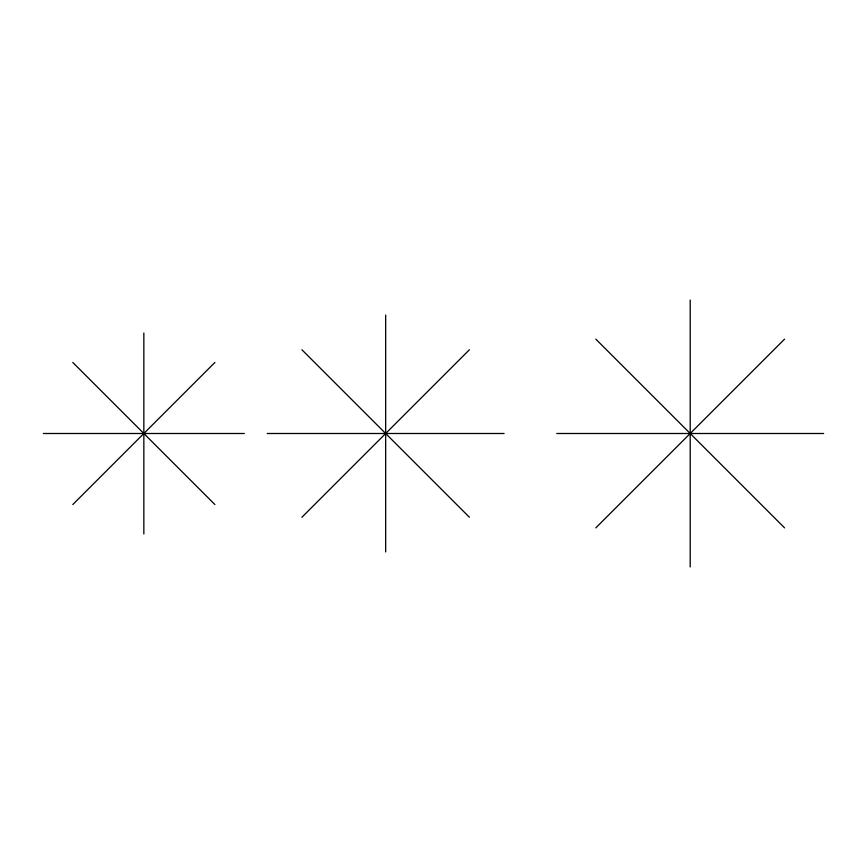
<?xml version="1.0" encoding="UTF-8"?>
<svg xmlns="http://www.w3.org/2000/svg" width="867" height="867" viewBox="0 0 867 867"><rect width="100%" height="100%" fill="white"/><g stroke="black" fill="none" stroke-linecap="round" stroke-linejoin="round"><path stroke-width="1.3" d="M72.785 504.561L214.908 362.439M301.911 517.241L469.405 349.759M595.824 527.862L784.559 339.138M43.35 433.5L244.342 433.5M267.231 433.5L504.095 433.5M556.744 433.5L823.65 433.5M595.824 339.138L784.559 527.862M301.911 349.759L469.405 517.241M72.785 362.439L214.908 504.561M690.197 300.047L690.197 566.953M385.663 315.068L385.663 551.932M143.846 333.004L143.846 533.996"/></g></svg>
